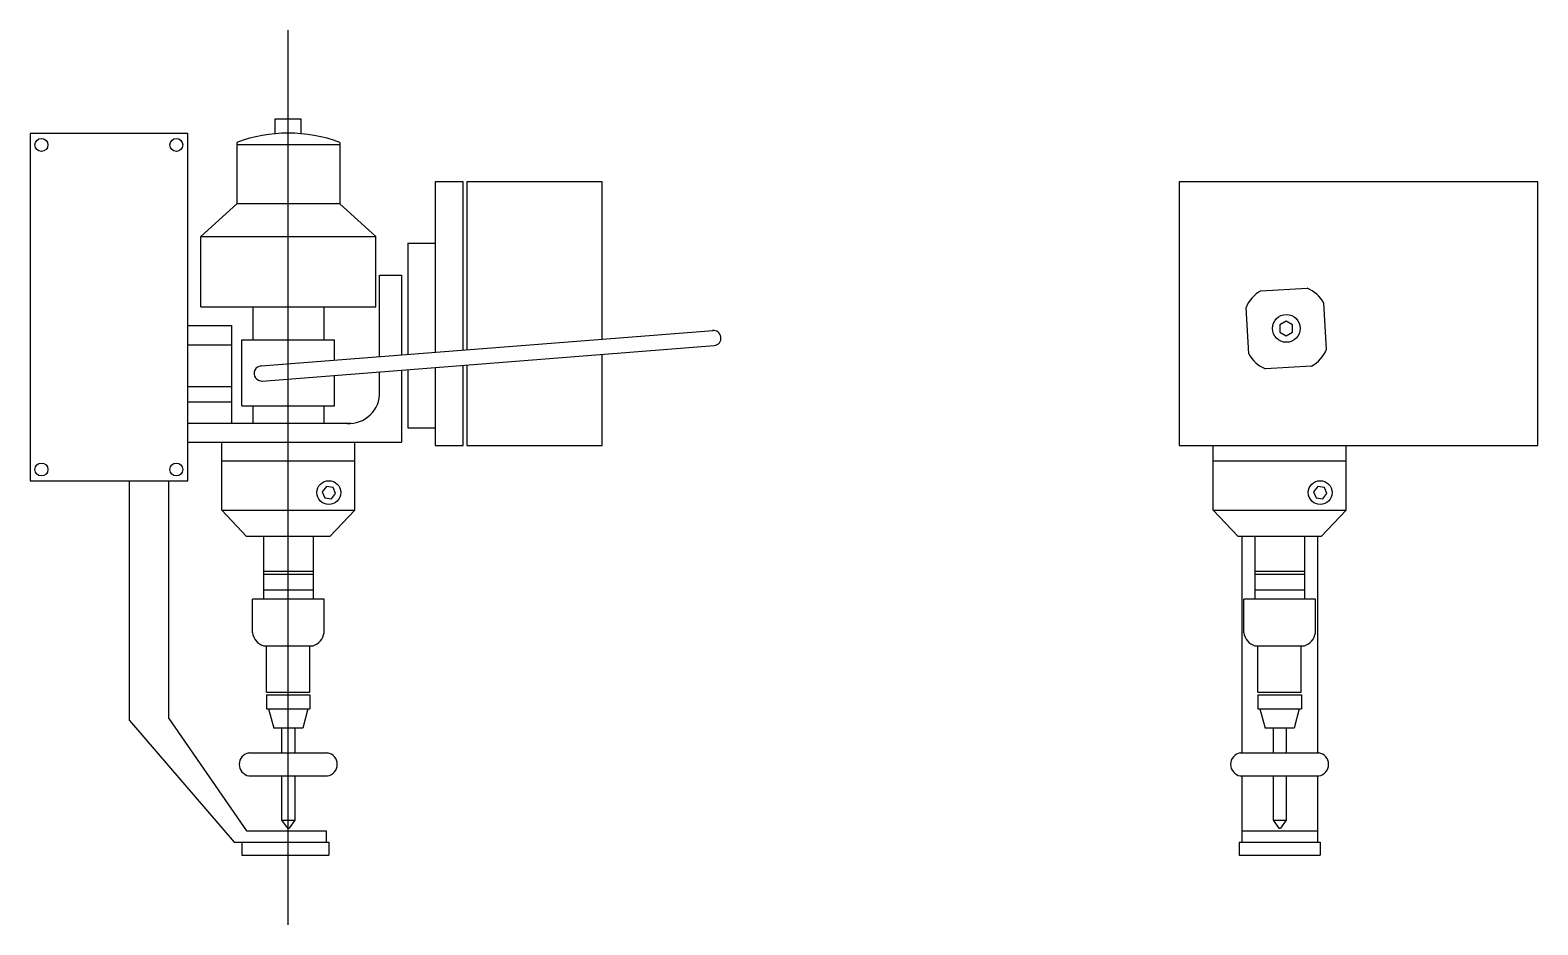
# Model space of a CAD drawing. Header units: millimetres. Extents: x -309 to 389, y -205 to 209.
import ezdxf
from ezdxf.lldxf.tags import DXFTag

# ---------------------------------------------------------------- set-up
doc = ezdxf.new("R2010")
doc.units = ezdxf.units.MM
doc.header["$MEASUREMENT"] = 0
tags = doc.linetypes.add('AMC L0', pattern=[12, 4, -8]).pattern_tags.tags
tags[6:7] = [DXFTag(74, 4), DXFTag(75, 0), DXFTag(340, '0'), DXFTag(46, 1.0), DXFTag(50, 0.0), DXFTag(44, 0.0), DXFTag(45, 0.0)]
tags[4:5] = [DXFTag(74, 4), DXFTag(75, 0), DXFTag(340, '0'), DXFTag(46, 1.0), DXFTag(50, 0.0), DXFTag(44, 0.0), DXFTag(45, 0.0)]

msp = doc.modelspace()

# ---------------------------------------------------------------- linework, layer by layer
at = {"color": 4, "linetype": 'AMC L0'}
msp.add_line((-189.29, -205), (-189.29, 209), dxfattribs=at)
at = {"color": 4}
for p, q in [((-195.29, 161.36), (-195.29, 168)), ((-195.29, 168), (-183.5, 168)), ((-189.29, 161.36), (-189.29, 168)), ((-183.29, 161.36), (-183.29, 168)), ((-213.11, 157.05), (-213.11, 128.62)), ((-165.47, 156.01), (-213.11, 156.01)), ((-165.47, 157.05), (-165.47, 128.62)), ((-229.74, 113.52), (-213.11, 128.62)), ((-165.47, 128.62), (-213.11, 128.62)), ((-148.83, 113.52), (-165.47, 128.62)), ((-229.74, 113.52), (-148.83, 113.52)), ((-229.74, 80.96), (-229.74, 113.52)), ((-148.83, 80.96), (-148.83, 113.52)), ((-134, 110.5), (-121.13, 110.5)), ((-134, 110.5), (-134, 58.94)), ((-147.04, 95.58), (-136.92, 95.58)), ((-147.04, 57.92), (-147.04, 95.58)), ((-136.92, 95.58), (-136.92, 58.71)), ((260.87, 88.38), (282.23, 89.6)), ((-229.74, 80.96), (-148.83, 80.96)), ((-205.73, 80.96), (-205.73, 65.75)), ((-172.85, 80.96), (-172.85, 65.75)), ((255.18, 59.27), (253.96, 80.63)), ((291.2, 61.32), (289.98, 82.69)), ((-235.84, 72.32), (-215.5, 72.32)), ((-215.5, 72.32), (-215.5, 27.03)), ((-201.86, 53.61), (7.33, 70.04)), ((-215.5, 63.19), (-235.84, 63.19)), ((-210.71, 65.75), (-167.87, 65.75)), ((-210.71, 35.12), (-210.71, 65.75)), ((-201.31, 46.64), (7.89, 63.06)), ((-167.87, 56.28), (-167.87, 65.75)), ((-167.87, 35.12), (-167.87, 49.26)), ((-147.04, 40.7), (-147.04, 50.9)), ((-136.92, 51.69), (-136.92, 18.4)), ((-134, 51.92), (-134, 25)), ((284.29, 53.57), (262.93, 52.35)), ((-215.5, 44.01), (-235.84, 44.01)), ((-215.5, 36.92), (-235.84, 36.92)), ((-210.71, 35.12), (-167.87, 35.12)), ((-205.73, 35.12), (-205.73, 27.03)), ((-172.85, 35.12), (-172.85, 27.03)), ((-160.28, 27.03), (-235.84, 27.03)), ((-134, 25), (-121.13, 25)), ((-235.84, 18.4), (-136.92, 18.4)), ((-220.06, -13.08), (-220.06, 18.4)), ((-158.52, -13.08), (-158.52, 18.4)), ((238.73, -13.08), (238.73, 16.86)), ((300.27, -13.08), (300.27, 16.86)), ((-220.06, 9.77), (-158.52, 9.77)), ((238.73, 9.77), (300.27, 9.77)), ((-262.73, -110.5), (-262.73, 0.47)), ((-244.57, -109.51), (-244.57, 0.47)), ((-220.06, -13.08), (-158.52, -13.08)), ((-208.55, -25.3), (-220.06, -13.08)), ((-170.03, -25.3), (-158.52, -13.08)), ((238.73, -13.08), (300.27, -13.08)), ((250.24, -25.3), (238.73, -13.08)), ((288.76, -25.3), (300.27, -13.08)), ((-170.09, -25.3), (-208.55, -25.3)), ((-200.75, -25.3), (-200.75, -54.36)), ((-177.83, -25.3), (-177.83, -54.36)), ((288.7, -25.3), (250.24, -25.3)), ((252.02, -25.3), (252.02, -125.39)), ((258.04, -25.3), (258.04, -54.36)), ((280.96, -25.3), (280.96, -54.36)), ((286.98, -25.3), (286.98, -125.39)), ((-200.75, -41.3), (-177.83, -41.3)), ((258.04, -41.3), (280.96, -41.3)), ((-200.75, -42.72), (-177.83, -42.72)), ((258.04, -42.72), (280.96, -42.72)), ((-172.73, -54.36), (-205.85, -54.36)), ((-205.85, -69.84), (-205.85, -54.36)), ((-177.83, -50.09), (-200.75, -50.09)), ((-172.73, -69.84), (-172.73, -54.36)), ((286.06, -54.36), (252.94, -54.36)), ((252.94, -69.84), (252.94, -54.36)), ((280.96, -50.09), (258.04, -50.09)), ((286.06, -69.84), (286.06, -54.36)), ((-200.77, -75.85), (-177.81, -75.85)), ((-199.3, -97.37), (-199.3, -75.85)), ((-179.28, -97.37), (-179.28, -75.85)), ((258.02, -75.85), (280.98, -75.85)), ((259.49, -97.37), (259.49, -75.85)), ((279.51, -97.37), (279.51, -75.85)), ((-199.3, -97.37), (-179.28, -97.37)), ((-199.3, -97.37), (-179.28, -97.37)), ((259.49, -97.37), (279.51, -97.37)), ((259.49, -97.37), (279.51, -97.37)), ((-199.35, -98.58), (-179.23, -98.58)), ((-199.35, -98.58), (-199.35, -105.04)), ((-179.23, -98.58), (-179.23, -105.04)), ((259.44, -98.58), (279.56, -98.58)), ((259.44, -98.58), (259.44, -105.04)), ((279.56, -98.58), (279.56, -105.04)), ((-262.73, -110.5), (-214.26, -166.78)), ((-244.57, -109.51), (-208.69, -161.56)), ((-199.35, -105.04), (-179.23, -105.04)), ((-198.38, -105.04), (-195.99, -114.01)), ((-180.2, -105.04), (-182.59, -114.01)), ((259.44, -105.04), (279.56, -105.04)), ((260.41, -105.04), (262.8, -114.01)), ((278.59, -105.04), (276.2, -114.01)), ((-182.59, -114.01), (-195.99, -114.01)), ((-192.35, -114.01), (-192.35, -125.39)), ((-186.23, -114.01), (-186.23, -125.39)), ((276.2, -114.01), (262.8, -114.01)), ((266.44, -114.01), (266.44, -125.39)), ((272.56, -114.01), (272.56, -125.39)), ((-207.49, -125.39), (-171.09, -125.39)), ((251.3, -125.39), (287.7, -125.39)), ((-207.49, -136.09), (-171.09, -136.09)), ((-192.35, -136.09), (-192.35, -156.5)), ((-186.23, -136.09), (-186.23, -156.5)), ((251.3, -136.09), (287.7, -136.09)), ((252.02, -136.09), (252.02, -166.78)), ((266.44, -136.09), (266.44, -156.5)), ((272.56, -136.09), (272.56, -156.5)), ((286.98, -136.09), (286.98, -166.78)), ((-192.35, -156.5), (-189.68, -160.33)), ((-192.35, -156.5), (-186.23, -156.5)), ((-189.68, -160.33), (-188.9, -160.33)), ((-186.23, -156.5), (-188.9, -160.33)), ((266.44, -156.5), (269.11, -160.33)), ((266.44, -156.5), (272.56, -156.5)), ((269.11, -160.33), (269.89, -160.33)), ((272.56, -156.5), (269.89, -160.33)), ((-214.26, -166.78), (-170.5, -166.78)), ((-210.71, -166.78), (-210.71, -172.78)), ((-208.69, -161.56), (-171.81, -161.56)), ((-171.81, -161.56), (-171.81, -166.78)), ((-170.5, -166.78), (-170.5, -172.78)), ((250.71, -166.78), (288.29, -166.78)), ((250.71, -166.78), (250.71, -172.78)), ((252.02, -161.56), (286.98, -161.56)), ((288.29, -166.78), (288.29, -172.78)), ((-210.71, -172.78), (-170.5, -172.78)), ((250.71, -172.78), (288.29, -172.78))]:
    msp.add_line(p, q, dxfattribs=at)
for points in [[(-308.73, 161.11), (-308.73, 0.47), (-235.84, 0.47), (-235.84, 161.11)], [(223, 138.86), (223, 16.86), (389, 16.86), (389, 138.86)], [(275.5, 72.66), (272.58, 74.35), (269.65, 72.66), (269.65, 69.29), (272.58, 67.6), (275.5, 69.29)], [(-168.58, -2.56), (-171.65, -2.11), (-173.58, -4.56), (-172.42, -7.44), (-169.35, -7.89), (-167.42, -5.44)], [(290.21, -2.56), (287.13, -2.11), (285.21, -4.56), (286.37, -7.44), (289.44, -7.89), (291.37, -5.44)]]:
    msp.add_lwpolyline(points, close=True, dxfattribs=at)
for points in [[(-108.27, 60.96), (-108.27, 138.86), (-121.28, 138.86), (-121.28, 59.94)], [(-44.03, 66), (-44.03, 138.86), (-106.67, 138.86), (-106.67, 61.09)], [(-106.67, 54.07), (-106.67, 16.86), (-44.03, 16.86), (-44.03, 58.98)], [(-121.28, 52.92), (-121.28, 16.86), (-108.27, 16.86), (-108.27, 53.94)]]:
    msp.add_lwpolyline(points, dxfattribs=at)
for centre, radius in [((-303.5, 155.88), 3), ((-241.08, 155.88), 3), ((272.58, 70.98), 6.42), ((272.58, 70.98), 0), ((272.58, 70.98), 0), ((-303.5, 5.7), 3), ((-241.08, 5.7), 3), ((-170.5, -5), 5.52), ((288.29, -5), 5.52)]:
    msp.add_circle(centre, radius, dxfattribs=at)
for centre, radius, start, end in [((-189.29, 93.42), 67.95, 69.47389, 110.52611), ((268.19, 74.89), 15.35, 118.49719, 158.04379), ((276.49, 75.36), 15.35, 28.49719, 68.04379), ((7.46, 66.53), 3.5, 276.96459, 96.80303), ((268.67, 66.59), 15.35, 208.49719, 248.04379), ((276.97, 67.06), 15.35, 298.49719, 338.04379), ((-201.57, 50.13), 3.5, 94.18677, 274.78982), ((-161.18, 41.15), 14.15, 266.33065, 1.84099), ((-198.56, -68.83), 7.36, 187.86759, 252.52157), ((-180.02, -68.83), 7.36, 287.47843, 352.13241), ((260.23, -68.83), 7.36, 187.86759, 252.52157), ((278.77, -68.83), 7.36, 287.47843, 352.13241), ((-206.55, -130.74), 5.43, 99.96838, 260.03162), ((-172.03, -130.74), 5.43, 279.96838, 80.03162), ((252.24, -130.74), 5.43, 99.96838, 260.03162), ((286.76, -130.74), 5.43, 279.96838, 80.03162)]:
    msp.add_arc(centre, radius, start, end, dxfattribs=at)

doc.saveas('drawing.dxf')
